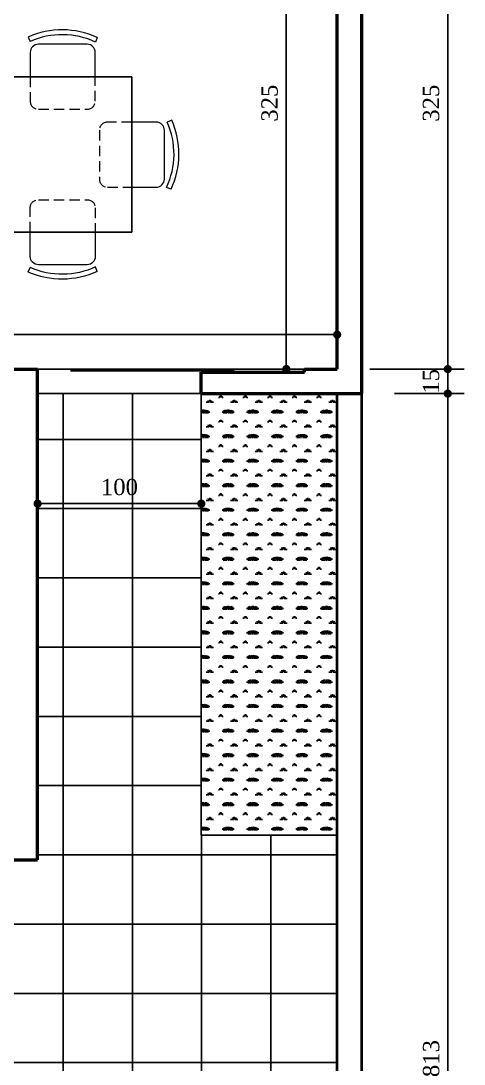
# Model space of a CAD drawing. Header units: millimetres. Extents: x 124972 to 152645, y 1647 to 10452.
# Drawn here: x 152374 to 152645, y 8508 to 9146 of the extents above; entities that cross this region are included whole.
import ezdxf

# ---------------------------------------------------------------- set-up
doc = ezdxf.new("R2010")
doc.units = ezdxf.units.MM
doc.linetypes.add('HIDDEN', pattern=[9.525, 6.35, -3.175])
for name, color, linetype in [('ACESSORIOS', 2, 'Continuous'), ('Piso', 55, 'Continuous'), ('PN010', 1, 'Continuous')]:
    doc.layers.add(name, color=color, linetype=linetype)
for name, color, linetype, lineweight in [('Moveis', 1, 'Continuous', 9), ('Parede Baixa', 5, 'Continuous', 50), ('Parede Corte', 4, 'Continuous', 40)]:
    doc.layers.add(name, color=color, linetype=linetype, lineweight=lineweight)
doc.styles.add('Valéria', font='romantic.ttf', dxfattribs={"height": 10})
doc.dimstyles.new('Cota - 50', dxfattribs={"dimtxt": 10, "dimasz": 5, "dimexe": 10, "dimexo": 20, "dimgap": 5, "dimtad": 1, "dimtxsty": 'Valéria', "dimblk": 'DOT', "dimcen": 0, "dimclrd": 12, "dimclre": 12, "dimclrt": 2, "dimazin": 2, "dimtfac": 1, "dimtix": 1, "dimtmove": 0, "dimatfit": 3, "dimldrblk": 'DOT', "dimfxl": 1, "dimarcsym": 0})

# ---------------------------------------------------------------- blocks, each defined once
blk = doc.blocks.new('cad')
at = {"layer": 'Moveis', "linetype": 'HIDDEN'}
for p, q in [((48757.25, 6115.68), (48727.25, 6115.68)), ((48722.25, 6110.68), (48722.25, 6095.68)), ((48762.25, 6095.68), (48762.25, 6110.68))]:
    blk.add_line(p, q, dxfattribs=at)
at = {"layer": 'Moveis'}
for p, q in [((48722.25, 6095.68), (48722.25, 6080.68)), ((48762.25, 6080.68), (48762.25, 6095.68)), ((48721.06, 6071.53), (48722.05, 6074.38)), ((48727.25, 6075.68), (48757.25, 6075.68)), ((48763.54, 6071.19), (48762.31, 6073.93))]:
    blk.add_line(p, q, dxfattribs=at)
at = {"layer": 'Moveis', "linetype": 'HIDDEN'}
for centre, start, end in [((48727.25, 6110.68), 90, 180), ((48757.25, 6110.68), 0, 90)]:
    blk.add_arc(centre, 5, start, end, dxfattribs=at)
at = {"layer": 'Moveis'}
for centre, radius, start, end in [((48727.25, 6080.68), 5, 180, 270), ((48757.25, 6080.68), 5, 270, 0), ((48742.67, 6118.15), 48.39, 244.77162, 293.94946), ((48742.67, 6118.15), 51.39, 245.13103, 293.96091)]:
    blk.add_arc(centre, radius, start, end, dxfattribs=at)
blk = doc.blocks.new('_Dot')
at = {"color": 0, "linetype": 'ByBlock', "lineweight": -2}
blk.add_line((-0.5, 0), (-1, 0), dxfattribs=at)
at = {"color": 0, "linetype": 'ByBlock', "const_width": 0.5}
blk.add_lwpolyline([(-0.25, 0, 1), (0.25, 0, 1)], format="xyb", close=True, dxfattribs=at)
blk = doc.blocks.new('*D1195')
at = {"color": 12, "lineweight": -2, "transparency": 16777216}
for p, q in [((152547.45, 9258.01), (152526.38, 9258.01)), ((152536.38, 9253.01), (152536.38, 8938.01)), ((152547.45, 8933.01), (152526.38, 8933.01))]:
    blk.add_line(p, q, dxfattribs=at)
at = {"layer": 'Defpoints', "color": 0, "transparency": 16777216}
for p in [(152567.45, 9258.01), (152536.38, 8933.01), (152567.45, 8933.01)]:
    blk.add_point(p, dxfattribs=at)
at = {"color": 12, "lineweight": -2, "transparency": 16777216, "xscale": 5, "yscale": 5, "zscale": 5}
for p, rotation in [((152536.38, 9258.01), 90), ((152536.38, 8933.01), 270)]:
    blk.add_blockref('_Dot', p, dxfattribs=dict(at, rotation=rotation))
at = {"color": 2, "transparency": 16777216, "insert": (152526.19, 9095.51), "char_height": 10, "attachment_point": 5, "rotation": 90, "style": 'Valéria'}
blk.add_mtext('325', dxfattribs=at)
blk = doc.blocks.new('*D1196')
at = {"color": 12, "lineweight": -2, "transparency": 16777216}
for p, q in [((151977.45, 8953.01), (151977.45, 8964.05)), ((152567.45, 8953.01), (152567.45, 8964.05)), ((152562.45, 8954.05), (151982.45, 8954.05))]:
    blk.add_line(p, q, dxfattribs=at)
at = {"layer": 'Defpoints', "color": 0, "transparency": 16777216}
for p in [(151977.45, 8954.05), (151977.45, 8933.01), (152567.45, 8933.01)]:
    blk.add_point(p, dxfattribs=at)
at = {"color": 12, "lineweight": -2, "transparency": 16777216, "xscale": 5, "yscale": 5, "zscale": 5, "rotation": 180}
blk.add_blockref('_Dot', (151977.45, 8954.05), dxfattribs=at)
at = {"color": 12, "lineweight": -2, "transparency": 16777216, "xscale": 5, "yscale": 5, "zscale": 5}
blk.add_blockref('_Dot', (152567.45, 8954.05), dxfattribs=at)
at = {"color": 2, "transparency": 16777216, "insert": (152272.45, 8964.3), "char_height": 10, "attachment_point": 5, "style": 'Valéria'}
blk.add_mtext('590', dxfattribs=at)
blk = doc.blocks.new('*D1207')
at = {"color": 12, "lineweight": -2, "transparency": 16777216}
for p, q in [((152384.45, 8898.01), (152384.45, 8840.73)), ((152484.45, 8898.01), (152484.45, 8840.73)), ((152479.45, 8850.73), (152389.45, 8850.73))]:
    blk.add_line(p, q, dxfattribs=at)
at = {"layer": 'Defpoints', "color": 0, "transparency": 16777216}
for p in [(152384.45, 8918.01), (152484.45, 8918.01), (152384.45, 8850.73)]:
    blk.add_point(p, dxfattribs=at)
at = {"color": 12, "lineweight": -2, "transparency": 16777216, "xscale": 5, "yscale": 5, "zscale": 5, "rotation": 180}
blk.add_blockref('_Dot', (152384.45, 8850.73), dxfattribs=at)
at = {"color": 12, "lineweight": -2, "transparency": 16777216, "xscale": 5, "yscale": 5, "zscale": 5}
blk.add_blockref('_Dot', (152484.45, 8850.73), dxfattribs=at)
at = {"color": 2, "transparency": 16777216, "insert": (152434.45, 8860.84), "char_height": 10, "attachment_point": 5, "style": 'Valéria'}
blk.add_mtext('100', dxfattribs=at)
blk = doc.blocks.new('*D1221')
at = {"color": 12, "lineweight": -2, "transparency": 16777216}
for p, q in [((152587.45, 9258.01), (152645.02, 9258.01)), ((152635.02, 9253.01), (152635.02, 8938.01)), ((152587.45, 8933.01), (152645.02, 8933.01))]:
    blk.add_line(p, q, dxfattribs=at)
at = {"layer": 'Defpoints', "color": 0, "transparency": 16777216}
for p in [(152567.45, 9258.01), (152567.45, 8933.01), (152635.02, 8933.01)]:
    blk.add_point(p, dxfattribs=at)
at = {"color": 12, "lineweight": -2, "transparency": 16777216, "xscale": 5, "yscale": 5, "zscale": 5}
for p, rotation in [((152635.02, 9258.01), 90), ((152635.02, 8933.01), 270)]:
    blk.add_blockref('_Dot', p, dxfattribs=dict(at, rotation=rotation))
at = {"color": 2, "transparency": 16777216, "insert": (152624.83, 9095.51), "char_height": 10, "attachment_point": 5, "rotation": 90, "style": 'Valéria'}
blk.add_mtext('325', dxfattribs=at)
blk = doc.blocks.new('*D1222')
at = {"color": 12, "lineweight": -2, "transparency": 16777216}
for p, q in [((152635.02, 8938.01), (152635.02, 8943.01)), ((152587.45, 8933.01), (152645.02, 8933.01)), ((152635.02, 8933.01), (152635.02, 8918.01)), ((152602.45, 8918.01), (152645.02, 8918.01)), ((152635.02, 8913.01), (152635.02, 8908.01))]:
    blk.add_line(p, q, dxfattribs=at)
at = {"layer": 'Defpoints', "color": 0, "transparency": 16777216}
for p in [(152567.45, 8933.01), (152582.45, 8918.01), (152635.02, 8918.01)]:
    blk.add_point(p, dxfattribs=at)
at = {"color": 12, "lineweight": -2, "transparency": 16777216, "xscale": 5, "yscale": 5, "zscale": 5}
for p, rotation in [((152635.02, 8933.01), 270), ((152635.02, 8918.01), 90)]:
    blk.add_blockref('_Dot', p, dxfattribs=dict(at, rotation=rotation))
at = {"color": 2, "transparency": 16777216, "insert": (152624.83, 8925.51), "char_height": 10, "attachment_point": 5, "rotation": 90, "style": 'Valéria'}
blk.add_mtext('15', dxfattribs=at)
blk = doc.blocks.new('*D1223')
at = {"color": 12, "lineweight": -2, "transparency": 16777216}
for p, q in [((152602.45, 8918.01), (152645.02, 8918.01)), ((152635.02, 8913.01), (152635.02, 8110.01)), ((152587.45, 8105.01), (152645.02, 8105.01))]:
    blk.add_line(p, q, dxfattribs=at)
at = {"layer": 'Defpoints', "color": 0, "transparency": 16777216}
for p in [(152582.45, 8918.01), (152567.45, 8105.01), (152635.02, 8105.01)]:
    blk.add_point(p, dxfattribs=at)
at = {"color": 12, "lineweight": -2, "transparency": 16777216, "xscale": 5, "yscale": 5, "zscale": 5}
for p, rotation in [((152635.02, 8918.01), 90), ((152635.02, 8105.01), 270)]:
    blk.add_blockref('_Dot', p, dxfattribs=dict(at, rotation=rotation))
at = {"color": 2, "transparency": 16777216, "insert": (152624.92, 8511.51), "char_height": 10, "attachment_point": 5, "rotation": 90, "style": 'Valéria'}
blk.add_mtext('813', dxfattribs=at)

msp = doc.modelspace()

# ---------------------------------------------------------------- hatches: boundary and pattern name
h = msp.add_hatch()
h.set_pattern_fill('GRASS2', color=74, scale=15, pattern_type=2)
h.set_pattern_definition([(360, (68332.864, 2066.237), (15, 15), [2.25, -0.45, 0.6, -0.45, 2.25, -9]), (360, (68332.114, 2066.687), (15, 15), [1.5, -1.125, 2.25, -1.125, 1.5, -7.5]), (360, (68337.364, 2072.687), (15, 15), [1.875, -0.75, 1.875, -10.5]), (360, (68329.864, 2075.687), (15, 15), [0.75, -1.5, 0.75, -12]), (90, (68331.364, 2075.687), (-15, 15), [1.35, -13.65]), (90, (68335.864, 2066.687), (-15, 15), [1.5, -13.5]), (90, (68339.614, 2072.687), (-15, 15), [1.5, -13.5]), (45, (68337.814, 2066.537), (1e-14, 15), [1.5, -19.7132034]), (135, (68333.914, 2066.537), (-15, 1e-14), [1.5, -19.7132034]), (63.434949, (68337.364, 2066.612), (8e-10, 15), [1.5, -32.0410197]), (75.9637565, (68336.6138, 2066.687), (5e-10, 15), [1.5, -60.3465844]), (75.9637565, (68340.3638, 2072.687), (5e-10, 15), [1.2, -60.6465844]), (75.9637565, (68331.6638, 2075.687), (5e-10, 15), [1.05, -60.7965844]), (104.0362435, (68335.1138, 2066.687), (-5e-10, 15), [1.5, -60.3465844]), (104.0362435, (68338.8638, 2072.687), (-5e-10, 15), [1.2, -60.6465844]), (104.0362435, (68331.0638, 2075.687), (-5e-10, 15), [1.05, -60.7965844]), (116.565051, (68334.364, 2066.612), (-6e-09, 15), [1.5, -32.041002])])
h.paths.add_polyline_path([(152559.86, 8901.233), (152565.726, 8903.005)], flags=16)
h.paths.add_polyline_path([(152484.445, 8918.006), (152484.445, 8648.006), (152567.445, 8648.006), (152567.445, 8918.006)])
at = {"layer": 'Piso'}
h = msp.add_hatch(dxfattribs=at)
h.set_pattern_fill('ANSI37', color=256, scale=13.33333, angle=-45)
h.paths.add_polyline_path([(152175.478, 8471.219), (152179.323, 8475.416, -0.3051725), (152169.906, 8489.408, -1), (152200.113, 8489.408, -0.3229103), (152189.782, 8475.078), (152193.662, 8471.219)], flags=16)
h.paths.add_polyline_path([(152120.574, 8472.416), (152102.39, 8472.416), (152106.235, 8476.614, -0.3051725), (152096.818, 8490.606, -1), (152127.026, 8490.606, -0.3229103), (152116.694, 8476.276)], flags=16)
h.paths.add_polyline_path([(152054.361, 8471.893), (152036.178, 8471.893), (152040.023, 8476.09, -0.3051725), (152030.605, 8490.082, -1), (152060.813, 8490.082, -0.3229103), (152050.481, 8475.752)], flags=16)
h.paths.add_polyline_path([(152485.884, 8105.006), (152485.641, 8157.309), (152488.822, 8157.324), (152489.065, 8105.006), (152567.445, 8105.006), (152567.445, 8648.006), (152484.445, 8648.006), (152484.445, 8918.006), (152384.445, 8918.006), (152384.445, 8633.006), (152311.441, 8633.006), (152311.441, 8630.006), (152127.445, 8630.006), (152127.445, 8633.006), (152119.445, 8633.006), (152119.445, 8918.006), (151977.445, 8918.006), (151980.291, 8908.29), (151982.125, 8908.29), (151982.125, 8912.873), (152052.25, 8912.873), (152053.166, 8911.04), (152053.166, 8844.779), (152055.916, 8844.779), (152055.916, 8847.79), (152057.75, 8847.79), (152057.75, 8843.207), (152053.166, 8843.207), (152053.166, 8838.623), (151982.125, 8838.623), (151980.291, 8843.207), (151977.445, 8843.207), (151977.445, 8828.006), (152037.445, 8828.006), (152037.445, 8655.506), (152067.3, 8655.506), (152067.3, 8553.006), (152277.445, 8553.006), (152277.445, 8513.006), (151977.445, 8513.006), (151977.445, 8053.006), (152009.445, 8053.006), (152009.445, 8055.006), (152462.445, 8055.006), (152462.445, 8105.006)])

# ---------------------------------------------------------------- linework, layer by layer
for q in [(152484.445, 8918.006), (152567.445, 8648.006)]:
    msp.add_line((152484.445, 8648.006), q)
at = {"layer": 'ACESSORIOS'}
msp.add_line((152404.445, 8932.006), (152504.445, 8932.006), dxfattribs=at)
at = {"layer": 'Parede Baixa'}
for p, q in [((152582.445, 8918.006), (152582.445, 10408.006)), ((152567.445, 8933.006), (152567.445, 9258.006)), ((152247.445, 8933.006), (152384.445, 8933.006)), ((152384.445, 8633.006), (152384.445, 8933.006)), ((152484.445, 8918.006), (152484.445, 8931.006)), ((152484.445, 8931.006), (152547.445, 8931.006)), ((152547.445, 8931.006), (152547.445, 8933.006)), ((152547.445, 8933.006), (152567.445, 8933.006)), ((152484.445, 8918.006), (152582.445, 8918.006)), ((152309.445, 8633.006), (152384.445, 8633.006))]:
    msp.add_line(p, q, dxfattribs=at)
at = {"layer": 'Parede Corte'}
for p, q in [((152567.445, 8040.006), (152567.445, 8918.006)), ((152582.445, 8040.006), (152582.445, 8918.006))]:
    msp.add_line(p, q, dxfattribs=at)
at = {"layer": 'PN010'}
for p, q in [((152292.035, 9111.661), (152442.035, 9111.661)), ((152442.035, 9111.661), (152442.035, 9016.661)), ((152442.035, 9016.661), (152292.035, 9016.661)), ((152384.445, 8933.006), (152547.445, 8933.006)), ((152484.445, 8918.006), (152384.445, 8918.006))]:
    msp.add_line(p, q, dxfattribs=at)

# ---------------------------------------------------------------- block references
at = {"layer": 'Piso', "xscale": 0.9933333333333333, "yscale": 0.9933333333333333, "zscale": 0.9933333333333333}
for p, rotation in [((200817.133, 15166.701), 180), ((158497.075, -39353.242), 89.99999999999997)]:
    msp.add_blockref('cad', p, dxfattribs=dict(at, rotation=rotation))
at = {"layer": 'Piso', "xscale": -0.9933333333333333, "yscale": 0.9933333333333333, "zscale": 0.9933333333333333}
msp.add_blockref('cad', (200817.133, 2961.621), dxfattribs=at)

# ---------------------------------------------------------------- dimensions: what is measured, and where the dimension line sits
dim = msp.add_linear_dim(base=(152536.38, 8933.006), p1=(152567.445, 9258.006), p2=(152567.445, 8933.006), angle=90, dimstyle='Cota - 50')
dim.commit()
dim.dimension.update_dxf_attribs({"geometry": '*D1195', "text_midpoint": (152526.188, 9095.506)})
for base, p1, p2, picture, middle in [((152635.022, 8933.006), (152567.445, 9258.006), (152567.445, 8933.006), '*D1221', (152624.83, 9095.506)), ((152635.022, 8918.006), (152567.445, 8933.006), (152582.445, 8918.006), '*D1222', (152624.83, 8925.506)), ((152635.022, 8105.006), (152582.445, 8918.006), (152567.445, 8105.006), '*D1223', (152624.919, 8511.506))]:
    dim = msp.add_linear_dim(base=base, p1=p1, p2=p2, angle=90, dimstyle='Cota - 50', override={"dimtmove": 1})
    dim.commit()
    dim.dimension.update_dxf_attribs({"geometry": picture, "text_midpoint": middle})
for base, p1, p2, picture, middle in [((151977.445, 8954.047), (152567.445, 8933.006), (151977.445, 8933.006), '*D1196', (152272.445, 8964.299)), ((152384.445, 8850.729), (152484.445, 8918.006), (152384.445, 8918.006), '*D1207', (152434.445, 8860.84))]:
    dim = msp.add_linear_dim(base=base, p1=p1, p2=p2, dimstyle='Cota - 50')
    dim.commit()
    dim.dimension.update_dxf_attribs({"geometry": picture, "text_midpoint": middle})

doc.saveas('drawing.dxf')
